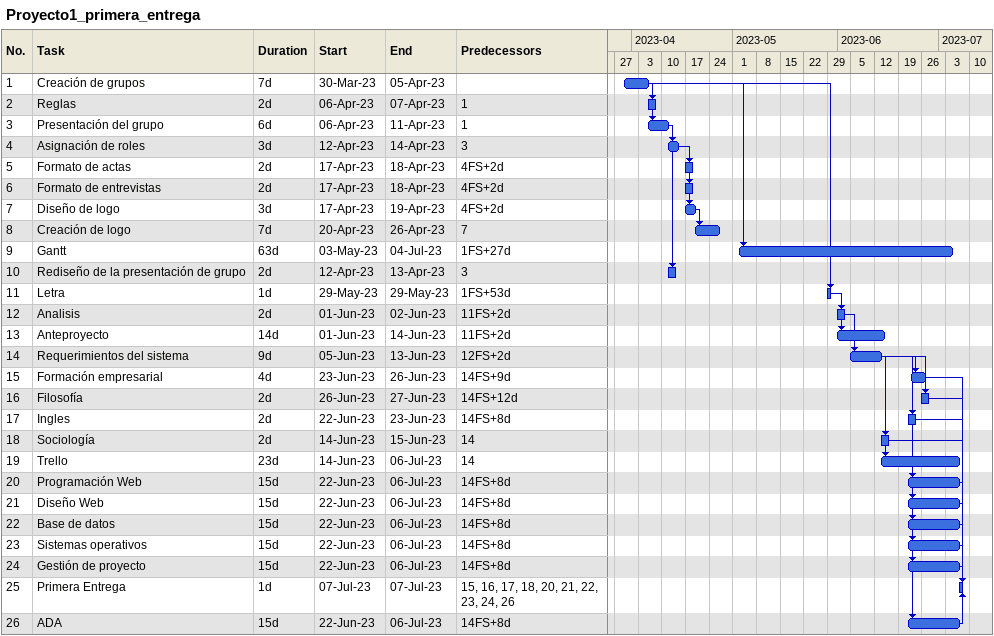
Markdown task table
Proyecto1_primera_entrega

| ID | Task | Duration | Start | Finish | Predecessors |
|---|---|---|---|---|---|
| 1 | Creación de grupos | 7d | 2023-03-30 | 2023-04-05 |  |
| 2 | Reglas | 2d | 2023-04-06 | 2023-04-07 | 1 |
| 3 | Presentación del grupo | 6d | 2023-04-06 | 2023-04-11 | 1 |
| 4 | Asignación de roles | 3d | 2023-04-12 | 2023-04-14 | 3 |
| 5 | Formato de actas | 2d | 2023-04-17 | 2023-04-18 | 4FS+2d |
| 6 | Formato de entrevistas | 2d | 2023-04-17 | 2023-04-18 | 4FS+2d |
| 7 | Diseño de logo | 3d | 2023-04-17 | 2023-04-19 | 4FS+2d |
| 8 | Creación de logo | 7d | 2023-04-20 | 2023-04-26 | 7 |
| 9 | Gantt | 63d | 2023-05-03 | 2023-07-04 | 1FS+27d |
| 10 | Rediseño de la presentación de grupo | 2d | 2023-04-12 | 2023-04-13 | 3 |
| 11 | Letra | 1d | 2023-05-29 | 2023-05-29 | 1FS+53d |
| 12 | Analisis | 2d | 2023-06-01 | 2023-06-02 | 11FS+2d |
| 13 | Anteproyecto | 14d | 2023-06-01 | 2023-06-14 | 11FS+2d |
| 14 | Requerimientos del sistema | 9d | 2023-06-05 | 2023-06-13 | 12FS+2d |
| 15 | Formación empresarial | 4d | 2023-06-23 | 2023-06-26 | 14FS+9d |
| 16 | Filosofía | 2d | 2023-06-26 | 2023-06-27 | 14FS+12d |
| 17 | Ingles | 2d | 2023-06-22 | 2023-06-23 | 14FS+8d |
| 18 | Sociología | 2d | 2023-06-14 | 2023-06-15 | 14 |
| 19 | Trello | 23d | 2023-06-14 | 2023-07-06 | 14 |
| 20 | Programación Web | 15d | 2023-06-22 | 2023-07-06 | 14FS+8d |
| 21 | Diseño Web | 15d | 2023-06-22 | 2023-07-06 | 14FS+8d |
| 22 | Base de datos | 15d | 2023-06-22 | 2023-07-06 | 14FS+8d |
| 23 | Sistemas operativos | 15d | 2023-06-22 | 2023-07-06 | 14FS+8d |
| 24 | Gestión de proyecto | 15d | 2023-06-22 | 2023-07-06 | 14FS+8d |
| 25 | Primera Entrega | 1d | 2023-07-07 | 2023-07-07 | 15, 16, 17, 18, 20, 21, 22, 23, 24, 26 |
| 26 | ADA | 15d | 2023-06-22 | 2023-07-06 | 14FS+8d |
